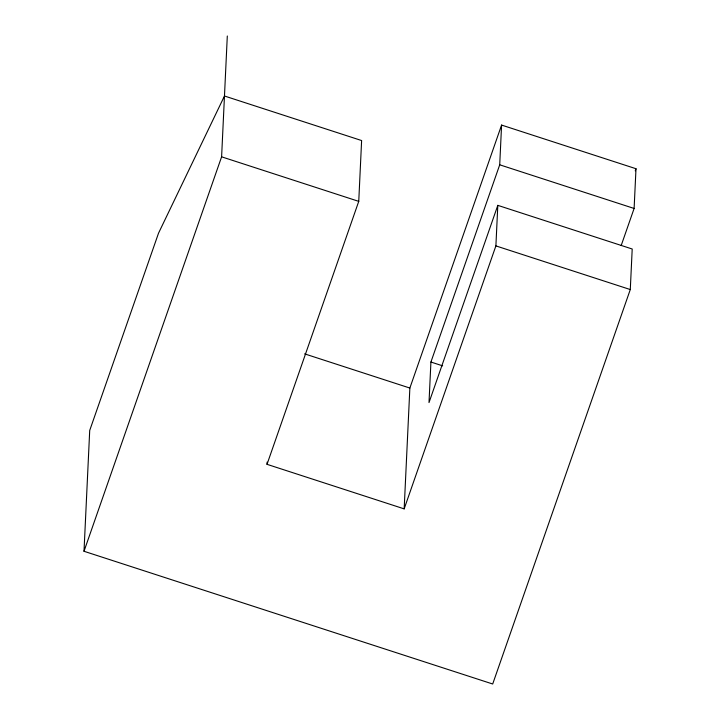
<?xml version="1.0" encoding="UTF-8"?>
<svg xmlns="http://www.w3.org/2000/svg" width="720" height="720" viewBox="0 0 720 720"><rect width="100%" height="100%" fill="white"/><g stroke="black" fill="none" stroke-linecap="round" stroke-linejoin="round"><path stroke-width="1.08" d="M84.006 551.277L89.712 430.452L158.508 233.226L224.469 96.003L361.62 140.544L358.749 201.366L267.021 464.328L404.163 508.869L495.891 245.898L497.808 205.353L632.205 249.003L630.288 289.548L492.696 684L84.006 551.277L221.607 156.825L227.304 36M267.021 464.328L267.12 462.096M404.163 508.869L409.86 388.044L501.588 125.073L635.994 168.723L634.113 208.458L621.171 245.574M501.588 125.073L499.716 164.808L430.92 362.034L429.003 402.579L497.808 205.353M635.247 170.847L635.994 168.723M499.716 164.808L634.113 208.458M221.607 156.825L358.749 201.366M495.891 245.898L630.288 289.548M430.92 362.034L442.656 365.85M304.614 353.862L409.86 388.044"/></g></svg>
